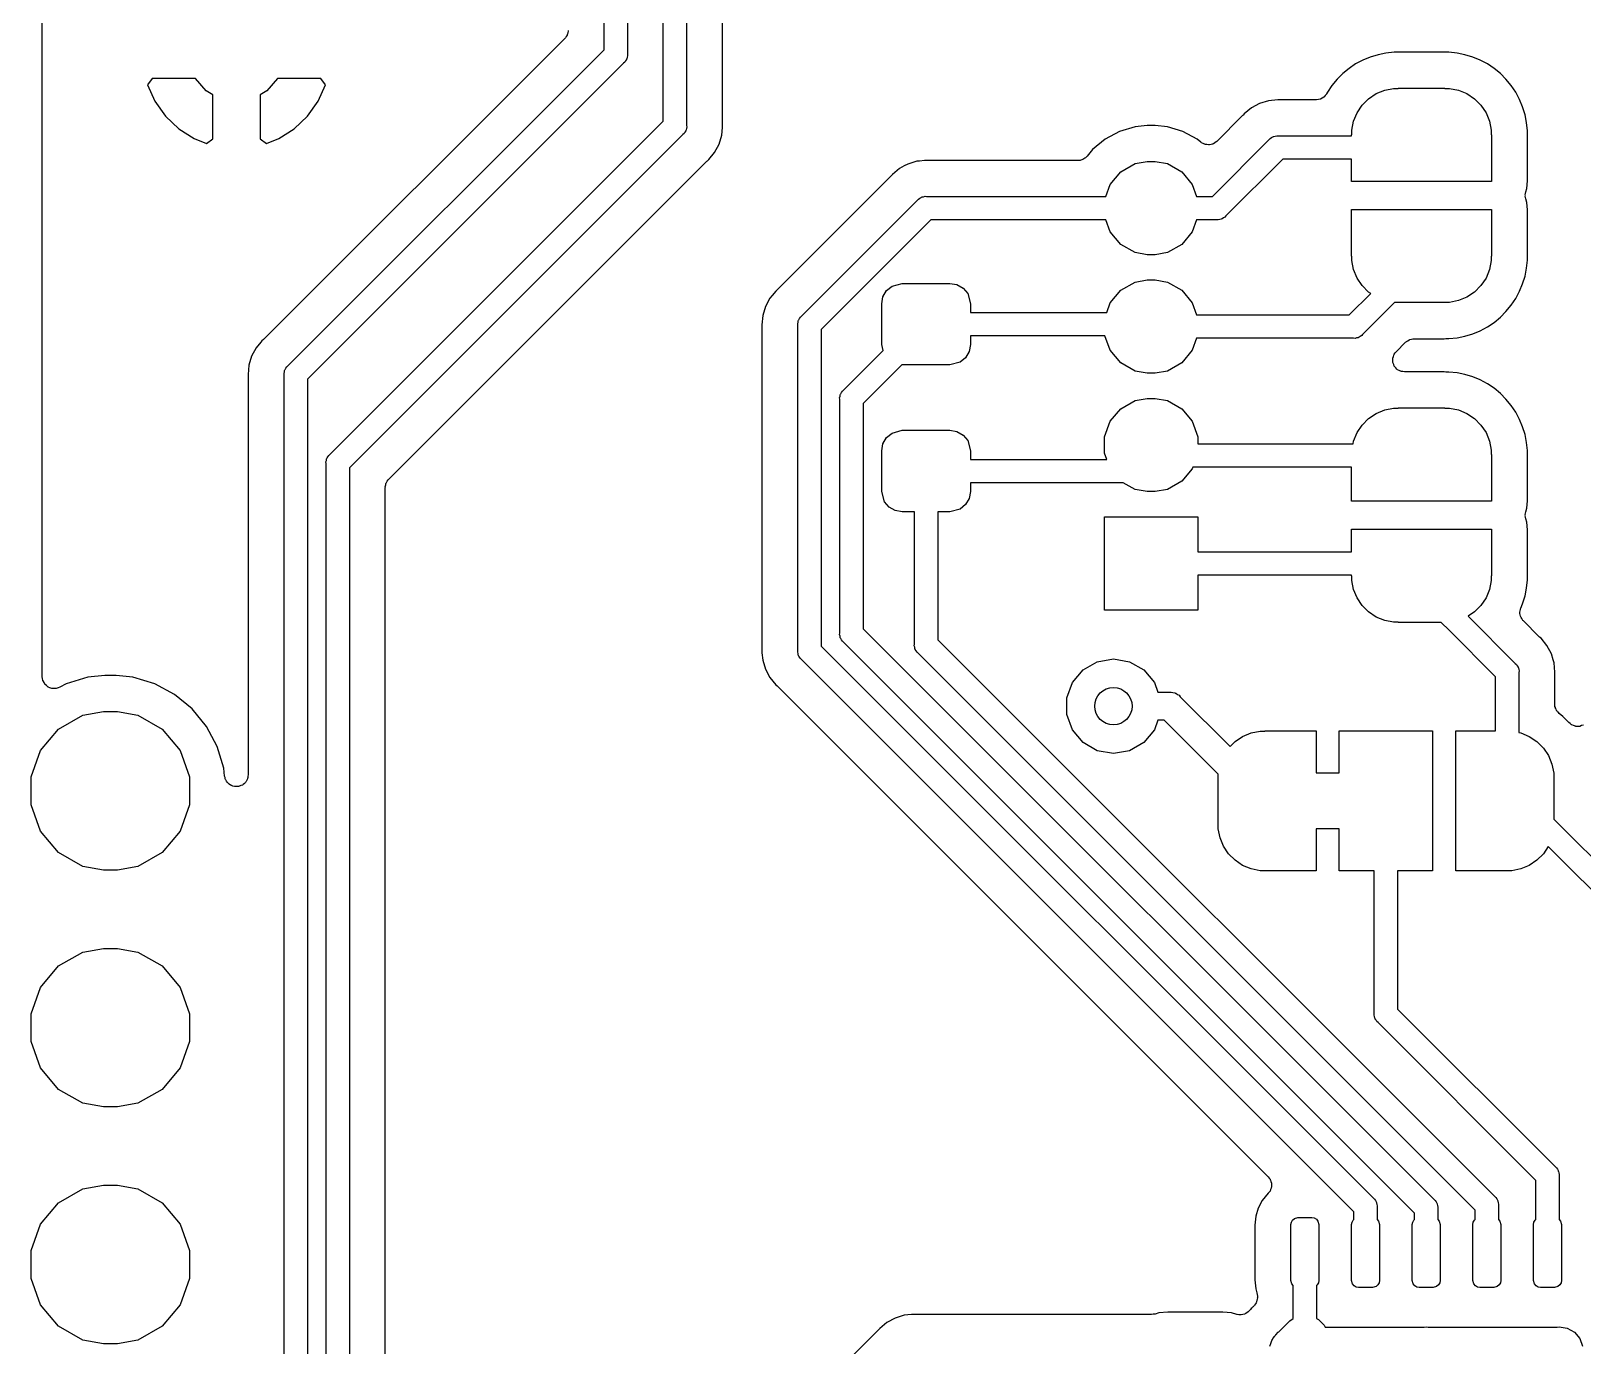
# Model space of a CAD drawing. Extents: x 10 to 287, y -200 to -10.
# Drawn here: x 113.37 to 130, y -88.77 to -74.68 of the extents above; entities that cross this region are included whole.
import ezdxf

# ---------------------------------------------------------------- set-up
doc = ezdxf.new("R2010")
doc.units = 0
doc.header["$MEASUREMENT"] = 0
doc.layers.add('BLACK', color=7, linetype='CONTINUOUS')

msp = doc.modelspace()

# ---------------------------------------------------------------- linework, layer by layer
at = {"layer": 'BLACK', "linetype": 'CONTINUOUS'}
for p, q in [((113.489, -81.6003), (113.489, -64.0432)), ((119.759, -66.614), (119.759, -74.9246)), ((119.509, -74.8782), (119.509, -66.7249)), ((120.394, -67.1078), (120.394, -75.688)), ((120.778, -75.6622), (120.778, -67.3194)), ((120.144, -75.6416), (120.144, -69.3529)), ((119.125, -74.6776), (119.12, -74.6937)), ((119.124, -74.6721), (119.125, -74.6776)), ((119.088, -74.7564), (115.867, -77.977)), ((119.091, -74.7518), (119.088, -74.7564)), ((119.095, -74.7482), (119.091, -74.7518)), ((119.104, -74.7338), (119.095, -74.7482)), ((119.113, -74.7202), (119.104, -74.7338)), ((119.115, -74.7148), (119.113, -74.7202)), ((119.117, -74.71), (119.115, -74.7148)), ((119.12, -74.6937), (119.117, -74.71)), ((116.12, -78.2668), (119.509, -74.8782)), ((119.74, -74.9972), (119.731, -75.0116)), ((119.749, -74.9836), (119.74, -74.9972)), ((119.75, -74.9782), (119.749, -74.9836)), ((119.753, -74.9734), (119.75, -74.9782)), ((119.756, -74.9571), (119.753, -74.9734)), ((119.76, -74.9411), (119.756, -74.9571)), ((119.759, -74.9246), (119.76, -74.9411)), ((127.642, -74.9886), (127.564, -75.0302)), ((127.721, -74.9559), (127.642, -74.9886)), ((127.806, -74.9303), (127.721, -74.9559)), ((127.889, -74.9136), (127.806, -74.9303)), ((127.977, -74.9049), (127.889, -74.9136)), ((127.996, -74.9049), (127.977, -74.9049)), ((128.002, -74.9038), (127.996, -74.9049)), ((128.008, -74.9043), (128.002, -74.9038)), ((128.026, -74.9025), (128.008, -74.9043)), ((128.514, -74.9025), (128.026, -74.9025)), ((128.532, -74.9043), (128.514, -74.9025)), ((128.538, -74.9038), (128.532, -74.9043)), ((128.544, -74.9049), (128.538, -74.9038)), ((128.563, -74.9049), (128.544, -74.9049)), ((128.651, -74.9136), (128.563, -74.9049)), ((128.734, -74.9303), (128.651, -74.9136)), ((128.819, -74.9559), (128.734, -74.9303)), ((128.898, -74.9886), (128.819, -74.9559)), ((128.976, -75.0302), (128.898, -74.9886)), ((119.719, -75.0222), (116.33, -78.4108)), ((119.731, -75.0116), (119.719, -75.0222)), ((127.425, -75.1336), (127.365, -75.1941)), ((127.493, -75.0777), (127.425, -75.1336)), ((127.564, -75.0302), (127.493, -75.0777)), ((129.047, -75.0777), (128.976, -75.0302)), ((129.115, -75.1336), (129.047, -75.0777)), ((129.175, -75.1941), (129.115, -75.1336)), ((114.667, -75.184), (114.617, -75.2537)), ((114.617, -75.2537), (114.694, -75.4272)), ((115.13, -75.184), (114.667, -75.184)), ((115.244, -75.3189), (115.13, -75.184)), ((115.316, -75.3607), (115.244, -75.3189)), ((115.896, -75.3189), (115.824, -75.3607)), ((116.01, -75.184), (115.896, -75.3189)), ((116.473, -75.184), (116.01, -75.184)), ((116.446, -75.4272), (116.523, -75.2537)), ((116.523, -75.2537), (116.473, -75.184)), ((127.261, -75.3334), (127.253, -75.349)), ((127.309, -75.2623), (127.261, -75.3334)), ((127.365, -75.1941), (127.309, -75.2623)), ((127.784, -75.348), (127.875, -75.3105)), ((127.875, -75.3105), (127.971, -75.2914)), ((127.971, -75.2914), (128.02, -75.2914)), ((128.02, -75.2914), (128.02, -75.289)), ((128.02, -75.289), (128.52, -75.289)), ((128.52, -75.289), (128.52, -75.2914)), ((128.52, -75.2914), (128.569, -75.2914)), ((128.569, -75.2914), (128.665, -75.3105)), ((128.665, -75.3105), (128.756, -75.348)), ((129.231, -75.2623), (129.175, -75.1941)), ((129.279, -75.3334), (129.231, -75.2623)), ((129.32, -75.4112), (129.279, -75.3334)), ((114.694, -75.4272), (114.808, -75.5886)), ((115.316, -75.8338), (115.316, -75.3607)), ((115.824, -75.3607), (115.824, -75.8338)), ((116.332, -75.5886), (116.446, -75.4272)), ((126.446, -75.4998), (126.369, -75.5634)), ((126.535, -75.4526), (126.446, -75.4998)), ((126.631, -75.4235), (126.535, -75.4526)), ((126.73, -75.4136), (126.631, -75.4235)), ((126.749, -75.4155), (126.73, -75.4136)), ((126.755, -75.415), (126.749, -75.4155)), ((126.762, -75.4161), (126.755, -75.415)), ((127.141, -75.4161), (126.762, -75.4161)), ((127.143, -75.4157), (127.141, -75.4161)), ((127.145, -75.416), (127.143, -75.4157)), ((127.165, -75.4119), (127.145, -75.416)), ((127.184, -75.4084), (127.165, -75.4119)), ((127.186, -75.4074), (127.184, -75.4084)), ((127.188, -75.407), (127.186, -75.4074)), ((127.205, -75.3964), (127.188, -75.407)), ((127.222, -75.3864), (127.205, -75.3964)), ((127.224, -75.3848), (127.222, -75.3864)), ((127.226, -75.3837), (127.224, -75.3848)), ((127.238, -75.3679), (127.226, -75.3837)), ((127.251, -75.3526), (127.238, -75.3679)), ((127.252, -75.3506), (127.251, -75.3526)), ((127.253, -75.349), (127.252, -75.3506)), ((127.579, -75.5533), (127.633, -75.4718)), ((127.633, -75.4718), (127.703, -75.4025)), ((127.703, -75.4025), (127.784, -75.348)), ((128.756, -75.348), (128.837, -75.4025)), ((128.837, -75.4025), (128.907, -75.4718)), ((128.907, -75.4718), (128.961, -75.5533)), ((129.353, -75.4902), (129.32, -75.4112)), ((129.379, -75.5746), (129.353, -75.4902)), ((114.808, -75.5886), (114.951, -75.7247)), ((116.189, -75.7247), (116.332, -75.5886)), ((116.57, -79.2152), (120.144, -75.6416)), ((120.779, -75.6684), (120.778, -75.6622)), ((120.779, -75.6746), (120.779, -75.6684)), ((120.78, -75.6934), (120.779, -75.6746)), ((126.348, -75.5873), (126.076, -75.8599)), ((126.352, -75.5821), (126.348, -75.5873)), ((126.357, -75.578), (126.352, -75.5821)), ((126.369, -75.5634), (126.357, -75.578)), ((127.522, -75.74), (127.542, -75.6439)), ((127.542, -75.6439), (127.579, -75.5533)), ((128.961, -75.5533), (128.998, -75.6439)), ((128.998, -75.6439), (129.018, -75.74)), ((129.395, -75.6585), (129.379, -75.5746)), ((129.404, -75.7462), (129.395, -75.6585)), ((114.951, -75.7247), (115.118, -75.8302)), ((115.118, -75.8302), (115.25, -75.881)), ((115.25, -75.881), (115.316, -75.8338)), ((115.824, -75.8338), (115.89, -75.881)), ((115.89, -75.881), (116.022, -75.8302)), ((116.022, -75.8302), (116.189, -75.7247)), ((120.354, -75.7857), (116.78, -79.3592)), ((120.366, -75.775), (120.354, -75.7857)), ((120.375, -75.7606), (120.366, -75.775)), ((120.384, -75.7471), (120.375, -75.7606)), ((120.385, -75.7417), (120.384, -75.7471)), ((120.388, -75.7368), (120.385, -75.7417)), ((120.391, -75.7205), (120.388, -75.7368)), ((120.395, -75.7045), (120.391, -75.7205)), ((120.394, -75.688), (120.395, -75.7045)), ((120.742, -75.8891), (120.771, -75.7932)), ((120.771, -75.7932), (120.779, -75.7122)), ((120.779, -75.7122), (120.78, -75.6934)), ((120.779, -75.7122), (120.779, -75.7122)), ((124.88, -75.8365), (124.745, -75.947)), ((125.033, -75.7544), (124.88, -75.8365)), ((125.2, -75.7039), (125.033, -75.7544)), ((125.33, -75.6911), (125.2, -75.7039)), ((125.417, -75.6911), (125.33, -75.6911)), ((125.547, -75.7039), (125.417, -75.6911)), ((125.713, -75.7544), (125.547, -75.7039)), ((125.867, -75.8365), (125.713, -75.7544)), ((125.905, -75.8682), (125.867, -75.8365)), ((126.029, -76.4501), (126.638, -75.8406)), ((126.638, -75.8406), (126.649, -75.8279)), ((126.649, -75.8279), (126.663, -75.8196)), ((126.663, -75.8196), (126.677, -75.8101)), ((126.677, -75.8101), (126.682, -75.8086)), ((126.682, -75.8086), (126.687, -75.8058)), ((126.687, -75.8058), (126.703, -75.803)), ((126.703, -75.803), (126.719, -75.7987)), ((126.719, -75.7987), (126.736, -75.8001)), ((126.736, -75.8001), (127.52, -75.8001)), ((127.52, -75.8001), (127.52, -75.789)), ((127.52, -75.789), (127.522, -75.789)), ((127.522, -75.789), (127.522, -75.74)), ((129.018, -75.74), (129.018, -75.789)), ((129.018, -75.789), (129.02, -75.789)), ((129.02, -75.789), (129.02, -76.289)), ((129.404, -75.7645), (129.404, -75.7462)), ((129.405, -75.7707), (129.404, -75.7645)), ((129.405, -75.777), (129.405, -75.7707)), ((129.406, -75.7952), (129.405, -75.777)), ((129.406, -76.2828), (129.406, -75.7952)), ((120.631, -76.0551), (120.694, -75.9776)), ((120.694, -75.9776), (120.742, -75.8891)), ((124.745, -75.947), (124.685, -76.0197)), ((125.91, -75.8706), (125.905, -75.8682)), ((125.913, -75.8741), (125.91, -75.8706)), ((125.929, -75.8814), (125.913, -75.8741)), ((125.944, -75.8899), (125.929, -75.8814)), ((125.949, -75.8907), (125.944, -75.8899)), ((125.953, -75.8927), (125.949, -75.8907)), ((125.97, -75.8942), (125.953, -75.8927)), ((125.987, -75.8971), (125.97, -75.8942)), ((125.992, -75.8962), (125.987, -75.8971)), ((125.997, -75.8966), (125.992, -75.8962)), ((126.014, -75.8921), (125.997, -75.8966)), ((126.031, -75.8889), (126.014, -75.8921)), ((126.035, -75.8864), (126.031, -75.8889)), ((126.04, -75.8852), (126.035, -75.8864)), ((126.054, -75.8753), (126.04, -75.8852)), ((126.069, -75.8665), (126.054, -75.8753)), ((126.072, -75.8627), (126.069, -75.8665)), ((126.076, -75.8599), (126.072, -75.8627)), ((117.201, -79.481), (120.607, -76.0754)), ((120.607, -76.0754), (120.612, -76.0718)), ((120.612, -76.0718), (120.616, -76.067)), ((120.616, -76.067), (120.631, -76.0551)), ((122.677, -76.1498), (122.599, -76.2134)), ((122.727, -76.1227), (122.677, -76.1498)), ((122.765, -76.1026), (122.727, -76.1227)), ((122.861, -76.0735), (122.765, -76.1026)), ((122.89, -76.0706), (122.861, -76.0735)), ((122.942, -76.0655), (122.89, -76.0706)), ((122.89, -76.0706), (122.89, -76.0706)), ((122.961, -76.0636), (122.942, -76.0655)), ((122.942, -76.0655), (122.942, -76.0655)), ((122.979, -76.0655), (122.961, -76.0636)), ((122.986, -76.065), (122.979, -76.0655)), ((122.992, -76.0661), (122.986, -76.065)), ((124.587, -76.0661), (122.992, -76.0661)), ((124.599, -76.0641), (124.587, -76.0661)), ((124.611, -76.0639), (124.599, -76.0641)), ((124.62, -76.0603), (124.611, -76.0639)), ((124.631, -76.0584), (124.62, -76.0603)), ((124.641, -76.0525), (124.631, -76.0584)), ((124.652, -76.0484), (124.641, -76.0525)), ((124.66, -76.0416), (124.652, -76.0484)), ((124.669, -76.0364), (124.66, -76.0416)), ((124.677, -76.0274), (124.669, -76.0364)), ((124.685, -76.0197), (124.677, -76.0274)), ((125.047, -76.1862), (125.2, -76.098)), ((125.2, -76.098), (125.329, -76.0751)), ((125.329, -76.0751), (125.417, -76.0751)), ((125.417, -76.0751), (125.547, -76.098)), ((125.547, -76.098), (125.7, -76.1862)), ((126.782, -76.0501), (126.173, -76.6596)), ((127.52, -76.0501), (126.782, -76.0501)), ((127.52, -76.289), (127.52, -76.0501)), ((122.579, -76.2373), (121.372, -77.4436)), ((122.582, -76.2321), (122.579, -76.2373)), ((122.587, -76.228), (122.582, -76.2321)), ((122.599, -76.2134), (122.587, -76.228)), ((124.887, -76.4501), (124.934, -76.3212)), ((124.934, -76.3212), (125.047, -76.1862)), ((125.7, -76.1862), (125.813, -76.3212)), ((125.813, -76.3212), (125.86, -76.4501)), ((129.02, -76.289), (127.52, -76.289)), ((129.398, -76.3643), (129.406, -76.2828)), ((121.626, -77.7334), (122.868, -76.4906)), ((122.868, -76.4906), (122.879, -76.4779)), ((122.879, -76.4779), (122.893, -76.4696)), ((122.893, -76.4696), (122.907, -76.4601)), ((122.907, -76.4601), (122.912, -76.4586)), ((122.912, -76.4586), (122.917, -76.4558)), ((122.917, -76.4558), (122.934, -76.453)), ((122.934, -76.453), (122.95, -76.4487)), ((122.95, -76.4487), (122.966, -76.4501)), ((122.966, -76.4501), (124.887, -76.4501)), ((125.86, -76.4501), (126.029, -76.4501)), ((129.382, -76.4321), (129.385, -76.4172)), ((129.383, -76.439), (129.382, -76.4321)), ((129.382, -76.4459), (129.383, -76.439)), ((129.385, -76.4608), (129.382, -76.4459)), ((129.385, -76.4172), (129.387, -76.4021)), ((129.387, -76.4759), (129.385, -76.4608)), ((129.387, -76.4021), (129.398, -76.3643)), ((129.398, -76.5137), (129.387, -76.4759)), ((126.162, -76.6723), (126.148, -76.6806)), ((126.173, -76.6596), (126.162, -76.6723)), ((127.52, -77.089), (127.52, -76.589)), ((127.52, -76.589), (129.02, -76.589)), ((129.02, -76.589), (129.02, -77.089)), ((129.406, -76.5952), (129.398, -76.5137)), ((129.406, -77.0828), (129.406, -76.5952)), ((123.012, -76.7001), (121.835, -77.8774)), ((124.887, -76.7001), (123.012, -76.7001)), ((124.934, -76.829), (124.887, -76.7001)), ((125.047, -76.964), (124.934, -76.829)), ((125.813, -76.829), (125.7, -76.964)), ((125.86, -76.7001), (125.813, -76.829)), ((126.075, -76.7001), (125.86, -76.7001)), ((126.091, -76.7015), (126.075, -76.7001)), ((126.107, -76.6973), (126.091, -76.7015)), ((126.124, -76.6944), (126.107, -76.6973)), ((126.129, -76.6916), (126.124, -76.6944)), ((126.134, -76.6901), (126.129, -76.6916)), ((126.148, -76.6806), (126.134, -76.6901)), ((125.2, -77.0522), (125.047, -76.964)), ((125.7, -76.964), (125.547, -77.0522)), ((125.329, -77.0751), (125.2, -77.0522)), ((125.417, -77.0751), (125.329, -77.0751)), ((125.547, -77.0522), (125.417, -77.0751)), ((127.522, -77.089), (127.52, -77.089)), ((127.522, -77.138), (127.522, -77.089)), ((127.542, -77.2341), (127.522, -77.138)), ((129.018, -77.138), (128.998, -77.2341)), ((129.02, -77.089), (129.018, -77.089)), ((129.018, -77.089), (129.018, -77.138)), ((129.395, -77.2195), (129.404, -77.1318)), ((129.404, -77.1135), (129.405, -77.1073)), ((129.404, -77.1318), (129.404, -77.1135)), ((129.405, -77.101), (129.406, -77.0828)), ((129.405, -77.1073), (129.405, -77.101)), ((127.579, -77.3247), (127.542, -77.2341)), ((127.633, -77.4062), (127.579, -77.3247)), ((128.961, -77.3247), (128.907, -77.4062)), ((128.998, -77.2341), (128.961, -77.3247)), ((129.353, -77.3878), (129.379, -77.3034)), ((129.379, -77.3034), (129.395, -77.2195)), ((121.349, -77.464), (121.31, -77.5112)), ((121.363, -77.452), (121.349, -77.464)), ((121.367, -77.4472), (121.363, -77.452)), ((121.372, -77.4436), (121.367, -77.4472)), ((122.498, -77.526), (122.536, -77.4602)), ((122.536, -77.4602), (122.595, -77.4114)), ((122.595, -77.4114), (122.704, -77.3821)), ((122.704, -77.3821), (123.216, -77.3821)), ((123.216, -77.3821), (123.291, -77.3953)), ((123.291, -77.3953), (123.357, -77.4333)), ((123.357, -77.4333), (123.406, -77.4915)), ((123.406, -77.4915), (123.435, -77.6009)), ((124.934, -77.5912), (125.047, -77.4562)), ((125.047, -77.4562), (125.2, -77.368)), ((125.2, -77.368), (125.329, -77.3451)), ((125.329, -77.3451), (125.417, -77.3451)), ((125.417, -77.3451), (125.547, -77.368)), ((125.547, -77.368), (125.7, -77.4562)), ((125.7, -77.4562), (125.813, -77.5912)), ((127.495, -77.7201), (127.725, -77.4904)), ((127.703, -77.4755), (127.633, -77.4062)), ((127.725, -77.4904), (127.703, -77.4755)), ((128.837, -77.4755), (128.756, -77.53)), ((128.907, -77.4062), (128.837, -77.4755)), ((129.279, -77.5446), (129.32, -77.4668)), ((129.32, -77.4668), (129.353, -77.3878)), ((121.238, -77.6299), (121.209, -77.7259)), ((121.285, -77.5415), (121.238, -77.6299)), ((121.31, -77.5112), (121.285, -77.5415)), ((121.31, -77.5112), (121.31, -77.5112)), ((122.485, -77.6009), (122.498, -77.526)), ((122.485, -78.0384), (122.485, -77.6009)), ((123.435, -77.6009), (123.435, -77.6946)), ((124.896, -77.6946), (124.934, -77.5912)), ((125.813, -77.5912), (125.86, -77.7201)), ((127.982, -77.5866), (127.639, -77.9296)), ((128.02, -77.5866), (127.982, -77.5866)), ((128.02, -77.589), (128.02, -77.5866)), ((128.52, -77.589), (128.02, -77.589)), ((128.569, -77.5866), (128.52, -77.5866)), ((128.52, -77.5866), (128.52, -77.589)), ((128.665, -77.5675), (128.569, -77.5866)), ((128.756, -77.53), (128.665, -77.5675)), ((129.175, -77.6839), (129.231, -77.6157)), ((129.231, -77.6157), (129.279, -77.5446)), ((121.209, -77.7259), (121.199, -77.8256)), ((121.199, -77.8256), (121.201, -77.8444)), ((121.584, -77.8146), (121.588, -77.7986)), ((121.585, -77.8311), (121.584, -77.8146)), ((121.585, -81.3181), (121.585, -77.8311)), ((121.588, -77.7986), (121.591, -77.7822)), ((121.591, -77.7822), (121.594, -77.7774)), ((121.594, -77.7774), (121.595, -77.772)), ((121.595, -77.772), (121.605, -77.7584)), ((121.605, -77.7584), (121.613, -77.744)), ((121.613, -77.744), (121.626, -77.7334)), ((123.435, -77.6946), (124.896, -77.6946)), ((125.86, -77.7201), (127.495, -77.7201)), ((128.976, -77.8478), (129.047, -77.8003)), ((129.047, -77.8003), (129.115, -77.7444)), ((129.115, -77.7444), (129.175, -77.6839)), ((115.843, -77.9973), (115.831, -78.0119)), ((115.858, -77.9854), (115.843, -77.9973)), ((115.862, -77.9806), (115.858, -77.9854)), ((115.867, -77.977), (115.862, -77.9806)), ((121.201, -77.8444), (121.2, -77.8507)), ((121.2, -77.8507), (121.201, -77.8569)), ((121.201, -77.8569), (121.201, -81.2924)), ((121.835, -77.8774), (121.835, -81.2718)), ((124.877, -77.9446), (123.435, -77.9446)), ((123.435, -77.9446), (123.435, -78.0384)), ((124.934, -78.099), (124.877, -77.9446)), ((125.86, -77.9701), (125.813, -78.099)), ((127.542, -77.9701), (125.86, -77.9701)), ((127.558, -77.9715), (127.542, -77.9701)), ((127.574, -77.9673), (127.558, -77.9715)), ((127.591, -77.9644), (127.574, -77.9673)), ((127.595, -77.9616), (127.591, -77.9644)), ((127.601, -77.9601), (127.595, -77.9616)), ((127.614, -77.9506), (127.601, -77.9601)), ((127.629, -77.9423), (127.614, -77.9506)), ((127.639, -77.9296), (127.629, -77.9423)), ((128.108, -78.0052), (128.122, -77.9969)), ((128.122, -77.9969), (128.136, -77.9874)), ((128.136, -77.9874), (128.141, -77.9859)), ((128.141, -77.9859), (128.146, -77.9831)), ((128.146, -77.9831), (128.162, -77.9803)), ((128.162, -77.9803), (128.178, -77.976)), ((128.178, -77.976), (128.184, -77.9764)), ((128.184, -77.9764), (128.189, -77.9755)), ((128.189, -77.9755), (128.514, -77.9755)), ((128.514, -77.9755), (128.532, -77.9737)), ((128.532, -77.9737), (128.538, -77.9742)), ((128.538, -77.9742), (128.544, -77.9731)), ((128.544, -77.9731), (128.563, -77.9731)), ((128.563, -77.9731), (128.651, -77.9644)), ((128.651, -77.9644), (128.734, -77.9477)), ((128.734, -77.9477), (128.819, -77.9221)), ((128.819, -77.9221), (128.898, -77.8894)), ((128.898, -77.8894), (128.976, -77.8478)), ((115.732, -78.1633), (115.703, -78.2592)), ((115.78, -78.0748), (115.732, -78.1633)), ((115.831, -78.0119), (115.78, -78.0748)), ((115.831, -78.0119), (115.831, -78.0119)), ((122.076, -78.5274), (122.502, -78.101)), ((122.502, -78.101), (122.485, -78.0384)), ((123.422, -78.1132), (123.384, -78.179)), ((123.435, -78.0384), (123.422, -78.1132)), ((125.047, -78.234), (124.934, -78.099)), ((125.813, -78.099), (125.7, -78.234)), ((127.962, -78.1825), (127.968, -78.1669)), ((127.968, -78.1669), (127.972, -78.1509)), ((127.972, -78.1509), (127.975, -78.1463)), ((127.975, -78.1463), (127.977, -78.141)), ((127.977, -78.141), (127.988, -78.1283)), ((127.988, -78.1283), (127.997, -78.1147)), ((127.997, -78.1147), (128.099, -78.0127)), ((128.099, -78.0127), (128.104, -78.0095)), ((128.104, -78.0095), (128.108, -78.0052)), ((115.703, -78.2592), (115.694, -78.359)), ((116.079, -78.3479), (116.083, -78.3319)), ((116.083, -78.3319), (116.086, -78.3156)), ((116.086, -78.3156), (116.089, -78.3108)), ((116.089, -78.3108), (116.09, -78.3054)), ((116.09, -78.3054), (116.099, -78.2918)), ((116.099, -78.2918), (116.108, -78.2774)), ((116.108, -78.2774), (116.12, -78.2668)), ((122.7, -78.2564), (122.285, -78.6714)), ((122.704, -78.2571), (122.7, -78.2564)), ((123.216, -78.2571), (122.704, -78.2571)), ((123.326, -78.2278), (123.216, -78.2571)), ((123.384, -78.179), (123.326, -78.2278)), ((125.2, -78.3222), (125.047, -78.234)), ((125.329, -78.3451), (125.2, -78.3222)), ((125.547, -78.3222), (125.417, -78.3451)), ((125.7, -78.234), (125.547, -78.3222)), ((127.961, -78.1935), (127.962, -78.1881)), ((127.962, -78.21), (127.961, -78.1935)), ((127.962, -78.1881), (127.962, -78.1825)), ((127.962, -78.2266), (127.962, -78.21)), ((127.964, -78.2318), (127.962, -78.2266)), ((127.965, -78.2374), (127.964, -78.2318)), ((127.972, -78.2524), (127.965, -78.2374)), ((127.977, -78.268), (127.972, -78.2524)), ((127.981, -78.2723), (127.977, -78.268)), ((127.983, -78.2774), (127.981, -78.2723)), ((127.995, -78.2891), (127.983, -78.2774)), ((128.006, -78.3018), (127.995, -78.2891)), ((128.01, -78.3046), (128.006, -78.3018)), ((128.014, -78.3086), (128.01, -78.3046)), ((128.029, -78.3156), (128.014, -78.3086)), ((128.044, -78.3239), (128.029, -78.3156)), ((128.049, -78.3248), (128.044, -78.3239)), ((128.054, -78.3272), (128.049, -78.3248)), ((128.071, -78.3286), (128.054, -78.3272)), ((128.087, -78.3315), (128.071, -78.3286)), ((128.514, -78.3315), (128.087, -78.3315)), ((128.532, -78.3333), (128.514, -78.3315)), ((128.538, -78.3328), (128.532, -78.3333)), ((128.544, -78.3339), (128.538, -78.3328)), ((128.563, -78.3339), (128.544, -78.3339)), ((128.651, -78.3426), (128.563, -78.3339)), ((115.694, -78.359), (115.695, -78.3778)), ((115.695, -78.3778), (115.695, -78.3841)), ((115.695, -78.3841), (115.696, -78.3902)), ((115.696, -78.3902), (115.696, -82.6512)), ((116.08, -78.3645), (116.079, -78.3479)), ((116.08, -96.2142), (116.08, -78.3645)), ((116.33, -78.4108), (116.33, -96.2606)), ((125.417, -78.3451), (125.329, -78.3451)), ((128.734, -78.3593), (128.651, -78.3426)), ((128.819, -78.3849), (128.734, -78.3593)), ((128.898, -78.4176), (128.819, -78.3849)), ((128.976, -78.4592), (128.898, -78.4176)), ((129.047, -78.5067), (128.976, -78.4592)), ((122.034, -78.6086), (122.038, -78.5925)), ((122.035, -78.6251), (122.034, -78.6086)), ((122.035, -81.1317), (122.035, -78.6251)), ((122.038, -78.5925), (122.041, -78.5762)), ((122.041, -78.5762), (122.044, -78.5714)), ((122.044, -78.5714), (122.045, -78.566)), ((122.045, -78.566), (122.055, -78.5524)), ((122.055, -78.5524), (122.063, -78.538)), ((122.063, -78.538), (122.076, -78.5274)), ((125.047, -78.7262), (125.2, -78.638)), ((125.2, -78.638), (125.329, -78.6151)), ((125.329, -78.6151), (125.417, -78.6151)), ((125.417, -78.6151), (125.547, -78.638)), ((125.547, -78.638), (125.7, -78.7262)), ((129.115, -78.5626), (129.047, -78.5067)), ((129.175, -78.6231), (129.115, -78.5626)), ((129.231, -78.6913), (129.175, -78.6231)), ((122.285, -78.6714), (122.285, -81.0854)), ((124.934, -78.8612), (125.047, -78.7262)), ((125.7, -78.7262), (125.813, -78.8612)), ((127.633, -78.9008), (127.703, -78.8315)), ((127.703, -78.8315), (127.784, -78.777)), ((127.784, -78.777), (127.875, -78.7395)), ((127.875, -78.7395), (127.971, -78.7204)), ((127.971, -78.7204), (128.02, -78.7204)), ((128.02, -78.7204), (128.02, -78.718)), ((128.02, -78.718), (128.52, -78.718)), ((128.52, -78.718), (128.52, -78.7204)), ((128.52, -78.7204), (128.569, -78.7204)), ((128.569, -78.7204), (128.665, -78.7395)), ((128.665, -78.7395), (128.756, -78.777)), ((128.756, -78.777), (128.837, -78.8315)), ((128.837, -78.8315), (128.907, -78.9008)), ((129.279, -78.7624), (129.231, -78.6913)), ((129.32, -78.8402), (129.279, -78.7624)), ((122.536, -79.0352), (122.595, -78.9864)), ((122.595, -78.9864), (122.704, -78.9571)), ((122.704, -78.9571), (123.216, -78.9571)), ((123.216, -78.9571), (123.291, -78.9703)), ((123.291, -78.9703), (123.357, -79.0083)), ((124.873, -79.0269), (124.934, -78.8612)), ((125.813, -78.8612), (125.873, -79.0269)), ((127.542, -79.0729), (127.579, -78.9823)), ((127.579, -78.9823), (127.633, -78.9008)), ((128.907, -78.9008), (128.961, -78.9823)), ((128.961, -78.9823), (128.998, -79.0729)), ((129.353, -78.9192), (129.32, -78.8402)), ((129.379, -79.0036), (129.353, -78.9192)), ((122.485, -79.1759), (122.498, -79.101)), ((122.498, -79.101), (122.536, -79.0352)), ((123.357, -79.0083), (123.406, -79.0665)), ((123.406, -79.0665), (123.435, -79.1759)), ((124.873, -79.2033), (124.873, -79.0269)), ((125.873, -79.0269), (125.873, -79.1021)), ((125.873, -79.1021), (127.536, -79.1021)), ((127.536, -79.1021), (127.542, -79.0729)), ((128.998, -79.0729), (129.018, -79.169)), ((129.395, -79.0875), (129.379, -79.0036)), ((129.404, -79.1752), (129.395, -79.0875)), ((116.529, -79.2963), (116.533, -79.2803)), ((116.53, -79.3129), (116.529, -79.2963)), ((116.53, -98.3042), (116.53, -79.3129)), ((116.533, -79.2803), (116.536, -79.264)), ((116.536, -79.264), (116.539, -79.2592)), ((116.539, -79.2592), (116.54, -79.2538)), ((116.54, -79.2538), (116.549, -79.2402)), ((116.549, -79.2402), (116.558, -79.2258)), ((116.558, -79.2258), (116.57, -79.2152)), ((122.485, -79.6134), (122.485, -79.1759)), ((123.435, -79.1759), (123.435, -79.2696)), ((123.435, -79.2696), (124.897, -79.2696)), ((124.897, -79.2696), (124.873, -79.2033)), ((129.018, -79.169), (129.018, -79.218)), ((129.018, -79.218), (129.02, -79.218)), ((129.02, -79.218), (129.02, -79.718)), ((129.404, -79.1936), (129.404, -79.1752)), ((129.405, -79.1997), (129.404, -79.1936)), ((129.405, -79.206), (129.405, -79.1997)), ((129.406, -79.2242), (129.405, -79.206)), ((129.406, -79.7118), (129.406, -79.2242)), ((116.78, -79.3592), (116.78, -98.3505)), ((117.185, -79.5036), (117.194, -79.4892)), ((117.194, -79.4892), (117.198, -79.4856)), ((117.198, -79.4856), (117.201, -79.481)), ((125.813, -79.369), (125.7, -79.504)), ((125.819, -79.3521), (125.813, -79.369)), ((127.52, -79.3521), (125.819, -79.3521)), ((127.52, -79.718), (127.52, -79.3521)), ((117.164, -79.5598), (117.169, -79.5437)), ((117.165, -79.5653), (117.164, -79.5598)), ((117.164, -79.5708), (117.165, -79.5653)), ((117.164, -92.5096), (117.164, -79.5708)), ((117.169, -79.5437), (117.172, -79.5274)), ((117.172, -79.5274), (117.174, -79.5226)), ((117.174, -79.5226), (117.176, -79.5172)), ((117.176, -79.5172), (117.185, -79.5036)), ((122.515, -79.7227), (122.485, -79.6134)), ((123.435, -79.6134), (123.422, -79.6882)), ((125.074, -79.5196), (123.435, -79.5196)), ((123.435, -79.5196), (123.435, -79.6134)), ((125.2, -79.5922), (125.074, -79.5196)), ((125.329, -79.6151), (125.2, -79.5922)), ((125.417, -79.6151), (125.329, -79.6151)), ((125.547, -79.5922), (125.417, -79.6151)), ((125.7, -79.504), (125.547, -79.5922)), ((122.563, -79.7809), (122.515, -79.7227)), ((122.629, -79.8189), (122.563, -79.7809)), ((122.704, -79.8321), (122.629, -79.8189)), ((122.835, -79.8321), (122.704, -79.8321)), ((122.835, -79.943), (122.835, -79.8321)), ((123.216, -79.8321), (123.085, -79.8321)), ((123.085, -79.8321), (123.085, -81.2034)), ((123.326, -79.8028), (123.216, -79.8321)), ((123.384, -79.754), (123.326, -79.8028)), ((123.422, -79.6882), (123.384, -79.754)), ((129.02, -79.718), (127.52, -79.718)), ((129.385, -79.8462), (129.387, -79.8311)), ((129.387, -79.8311), (129.398, -79.7933)), ((129.398, -79.7933), (129.406, -79.7118)), ((122.835, -81.2498), (122.835, -79.943)), ((122.835, -79.943), (122.835, -79.943)), ((124.873, -80.8851), (124.873, -79.8851)), ((124.873, -79.8851), (125.873, -79.8851)), ((125.873, -79.8851), (125.873, -80.2601)), ((129.382, -79.8611), (129.385, -79.8462)), ((129.383, -79.868), (129.382, -79.8611)), ((129.382, -79.8749), (129.383, -79.868)), ((129.385, -79.8898), (129.382, -79.8749)), ((129.387, -79.9049), (129.385, -79.8898)), ((129.398, -79.9427), (129.387, -79.9049)), ((129.406, -80.0242), (129.398, -79.9427)), ((127.52, -80.2601), (127.52, -80.018)), ((127.52, -80.018), (129.02, -80.018)), ((129.02, -80.018), (129.02, -80.518)), ((129.406, -80.5118), (129.406, -80.0242)), ((125.873, -80.2601), (127.52, -80.2601)), ((127.52, -80.5101), (125.873, -80.5101)), ((125.873, -80.5101), (125.873, -80.8851)), ((127.52, -80.518), (127.52, -80.5101)), ((127.522, -80.518), (127.52, -80.518)), ((127.522, -80.567), (127.522, -80.518)), ((127.542, -80.6631), (127.522, -80.567)), ((127.579, -80.7537), (127.542, -80.6631)), ((128.998, -80.6631), (128.961, -80.7537)), ((129.018, -80.567), (128.998, -80.6631)), ((129.02, -80.518), (129.018, -80.518)), ((129.018, -80.518), (129.018, -80.567)), ((129.379, -80.7324), (129.395, -80.6485)), ((129.395, -80.6485), (129.404, -80.5608)), ((129.404, -80.5425), (129.405, -80.5363)), ((129.404, -80.5608), (129.404, -80.5425)), ((129.405, -80.53), (129.406, -80.5118)), ((129.405, -80.5363), (129.405, -80.53)), ((127.633, -80.8352), (127.579, -80.7537)), ((128.961, -80.7537), (128.907, -80.8352)), ((129.334, -80.8631), (129.353, -80.8168)), ((129.353, -80.8168), (129.379, -80.7324)), ((125.873, -80.8851), (124.873, -80.8851)), ((127.703, -80.9045), (127.633, -80.8352)), ((127.784, -80.959), (127.703, -80.9045)), ((127.875, -80.9965), (127.784, -80.959)), ((127.971, -81.0156), (127.875, -80.9965)), ((128.837, -80.9045), (128.768, -80.9509)), ((128.768, -80.9509), (129.274, -81.4567)), ((128.907, -80.8352), (128.837, -80.9045)), ((129.324, -80.9062), (129.327, -80.8927)), ((129.325, -80.9145), (129.324, -80.9062)), ((129.325, -80.9228), (129.325, -80.9145)), ((129.328, -80.9362), (129.325, -80.9228)), ((129.327, -80.8927), (129.329, -80.8789)), ((129.33, -80.9499), (129.328, -80.9362)), ((129.329, -80.8789), (129.332, -80.8713)), ((129.334, -80.9573), (129.33, -80.9499)), ((129.332, -80.8713), (129.334, -80.8631)), ((129.336, -80.9654), (129.334, -80.9573)), ((129.344, -80.9768), (129.336, -80.9654)), ((129.351, -80.9891), (129.344, -80.9768)), ((129.357, -80.9947), (129.351, -80.9891)), ((129.361, -81.0015), (129.357, -80.9947)), ((122.034, -81.1483), (122.035, -81.1317)), ((122.038, -81.1643), (122.034, -81.1483)), ((122.285, -81.0854), (128.405, -87.2048)), ((128.02, -81.0156), (127.971, -81.0156)), ((128.02, -81.018), (128.02, -81.0156)), ((128.481, -81.018), (128.02, -81.018)), ((128.565, -81.1012), (128.481, -81.018)), ((129.064, -81.6007), (128.565, -81.1012)), ((128.565, -81.1012), (128.565, -81.1012)), ((129.527, -81.1669), (129.361, -81.0015)), ((121.201, -81.3048), (121.199, -81.3236)), ((121.199, -81.3236), (121.201, -81.3424)), ((121.201, -81.2924), (121.2, -81.2985)), ((121.2, -81.2985), (121.201, -81.3048)), ((121.584, -81.3347), (121.585, -81.3181)), ((121.835, -81.2718), (127.755, -87.1912)), ((122.041, -81.1806), (122.038, -81.1643)), ((122.044, -81.1854), (122.041, -81.1806)), ((122.045, -81.1908), (122.044, -81.1854)), ((122.055, -81.2044), (122.045, -81.1908)), ((122.063, -81.2188), (122.055, -81.2044)), ((122.076, -81.2294), (122.063, -81.2188)), ((128.195, -87.3488), (122.076, -81.2294)), ((122.834, -81.2663), (122.835, -81.2498)), ((122.838, -81.2823), (122.834, -81.2663)), ((122.841, -81.2986), (122.838, -81.2823)), ((122.844, -81.3035), (122.841, -81.2986)), ((122.845, -81.3088), (122.844, -81.3035)), ((122.855, -81.3224), (122.845, -81.3088)), ((122.863, -81.3368), (122.855, -81.3224)), ((123.085, -81.2034), (129.055, -87.1728)), ((129.532, -81.1705), (129.527, -81.1669)), ((129.536, -81.1753), (129.532, -81.1705)), ((129.551, -81.1872), (129.536, -81.1753)), ((129.614, -81.2647), (129.551, -81.1872)), ((129.662, -81.3532), (129.614, -81.2647)), ((121.201, -81.3424), (121.209, -81.4234)), ((121.209, -81.4234), (121.238, -81.5193)), ((121.588, -81.3507), (121.584, -81.3347)), ((121.591, -81.367), (121.588, -81.3507)), ((121.594, -81.3718), (121.591, -81.367)), ((121.595, -81.3772), (121.594, -81.3718)), ((121.605, -81.3908), (121.595, -81.3772)), ((121.613, -81.4052), (121.605, -81.3908)), ((121.626, -81.4158), (121.613, -81.4052)), ((127.545, -87.3352), (121.626, -81.4158)), ((122.876, -81.3475), (122.863, -81.3368)), ((128.845, -87.3168), (122.876, -81.3475)), ((124.642, -81.5261), (124.794, -81.4379)), ((124.794, -81.4379), (124.968, -81.4073)), ((124.968, -81.4073), (125.142, -81.4379)), ((125.142, -81.4379), (125.294, -81.5261)), ((129.274, -81.4567), (129.286, -81.4673)), ((129.286, -81.4673), (129.295, -81.4817)), ((129.295, -81.4817), (129.304, -81.4953)), ((129.304, -81.4953), (129.305, -81.5007)), ((129.681, -81.4168), (129.662, -81.3532)), ((129.691, -81.4491), (129.681, -81.4168)), ((129.681, -81.4168), (129.681, -81.4168)), ((129.7, -81.5489), (129.691, -81.4491)), ((113.492, -81.62), (113.489, -81.6003)), ((113.495, -81.6398), (113.492, -81.62)), ((113.496, -81.6416), (113.495, -81.6398)), ((113.497, -81.6437), (113.496, -81.6416)), ((113.507, -81.661), (113.497, -81.6437)), ((113.516, -81.6787), (113.507, -81.661)), ((113.976, -81.6055), (113.744, -81.676)), ((114.158, -81.5876), (113.976, -81.6055)), ((114.279, -81.5876), (114.158, -81.5876)), ((114.46, -81.6055), (114.279, -81.5876)), ((114.693, -81.676), (114.46, -81.6055)), ((121.238, -81.5193), (121.285, -81.6077)), ((121.285, -81.6077), (121.349, -81.6852)), ((124.468, -81.8268), (124.528, -81.6611)), ((124.528, -81.6611), (124.642, -81.5261)), ((125.294, -81.5261), (125.408, -81.6611)), ((125.408, -81.6611), (125.445, -81.765)), ((129.064, -82.181), (129.064, -81.6007)), ((129.305, -81.5007), (129.308, -81.5055)), ((129.308, -81.5055), (129.311, -81.5218)), ((129.311, -81.5218), (129.315, -81.5378)), ((129.315, -81.5378), (129.314, -81.5543)), ((129.314, -81.5543), (129.314, -82.1985)), ((129.698, -81.5801), (129.699, -81.574)), ((129.698, -81.8951), (129.698, -81.5801)), ((129.699, -81.5677), (129.7, -81.5489)), ((129.699, -81.574), (129.699, -81.5677)), ((113.518, -81.6801), (113.516, -81.6787)), ((113.519, -81.6819), (113.518, -81.6801)), ((113.534, -81.6948), (113.519, -81.6819)), ((113.549, -81.7081), (113.534, -81.6948)), ((113.551, -81.7089), (113.549, -81.7081)), ((113.552, -81.7102), (113.551, -81.7089)), ((113.571, -81.7171), (113.552, -81.7102)), ((113.59, -81.7245), (113.571, -81.7171)), ((113.592, -81.7246), (113.59, -81.7245)), ((113.594, -81.7253), (113.592, -81.7246)), ((113.614, -81.7253), (113.594, -81.7253)), ((113.634, -81.726), (113.614, -81.7253)), ((113.636, -81.7253), (113.634, -81.726)), ((113.638, -81.7253), (113.636, -81.7253)), ((113.657, -81.7185), (113.638, -81.7253)), ((113.676, -81.7123), (113.657, -81.7185)), ((113.744, -81.676), (113.676, -81.7123)), ((114.907, -81.7906), (114.693, -81.676)), ((115.095, -81.9448), (114.907, -81.7906)), ((121.349, -81.6852), (121.363, -81.6972)), ((121.363, -81.6972), (121.367, -81.702)), ((121.367, -81.702), (121.372, -81.7056)), ((121.372, -81.7056), (126.626, -86.9597)), ((124.468, -82.0032), (124.468, -81.8268)), ((125.445, -81.765), (125.566, -81.765)), ((125.566, -81.765), (125.586, -81.7633)), ((125.586, -81.7633), (125.605, -81.7684)), ((125.605, -81.7684), (125.625, -81.7719)), ((125.625, -81.7719), (125.631, -81.7752)), ((125.631, -81.7752), (125.637, -81.777)), ((125.637, -81.777), (125.654, -81.7884)), ((125.654, -81.7884), (125.671, -81.7983)), ((125.671, -81.7983), (125.684, -81.8136)), ((125.684, -81.8136), (126.218, -82.3481)), ((113.923, -82.0105), (114.144, -81.9716)), ((114.144, -81.9716), (114.293, -81.9716)), ((114.293, -81.9716), (114.513, -82.0105)), ((115.249, -82.1327), (115.095, -81.9448)), ((129.7, -81.9067), (129.698, -81.8951)), ((129.7, -81.9185), (129.7, -81.9067)), ((129.704, -81.9282), (129.7, -81.9185)), ((129.706, -81.9385), (129.704, -81.9282)), ((129.712, -81.9487), (129.706, -81.9385)), ((129.716, -81.9598), (129.712, -81.9487)), ((129.722, -81.9677), (129.716, -81.9598)), ((129.728, -81.9767), (129.722, -81.9677)), ((129.737, -81.9843), (129.728, -81.9767)), ((129.744, -81.9932), (129.737, -81.9843)), ((129.784, -82.0256), (129.744, -81.9932)), ((113.471, -82.39), (113.663, -82.1604)), ((113.663, -82.1604), (113.923, -82.0105)), ((114.513, -82.0105), (114.773, -82.1604)), ((114.773, -82.1604), (114.966, -82.39)), ((115.364, -82.3471), (115.249, -82.1327)), ((124.528, -82.1689), (124.468, -82.0032)), ((125.445, -82.065), (125.408, -82.1689)), ((125.511, -82.065), (125.445, -82.065)), ((126.091, -82.6455), (125.511, -82.065)), ((129.844, -82.0861), (129.784, -82.0256)), ((129.845, -82.0867), (129.844, -82.0861)), ((129.845, -82.0871), (129.845, -82.0867)), ((129.846, -82.0877), (129.845, -82.0871)), ((129.847, -82.0892), (129.846, -82.0877)), ((129.849, -82.0905), (129.847, -82.0892)), ((129.85, -82.0916), (129.849, -82.0905)), ((129.862, -82.1015), (129.85, -82.0916)), ((129.878, -82.1154), (129.862, -82.1015)), ((129.879, -82.1156), (129.878, -82.1154)), ((129.88, -82.1161), (129.879, -82.1156)), ((129.9, -82.1234), (129.88, -82.1161)), ((129.92, -82.1309), (129.9, -82.1234)), ((129.921, -82.1312), (129.92, -82.1309)), ((129.92, -82.1309), (129.92, -82.1309)), ((129.942, -82.1312), (129.921, -82.1312)), ((129.964, -82.1314), (129.942, -82.1312)), ((129.965, -82.1312), (129.964, -82.1312)), ((129.964, -82.1312), (129.964, -82.1314)), ((129.985, -82.1239), (129.965, -82.1312)), ((130.005, -82.1168), (129.985, -82.1239)), ((124.642, -82.3039), (124.528, -82.1689)), ((124.794, -82.3921), (124.642, -82.3039)), ((125.294, -82.3039), (125.142, -82.3921)), ((125.408, -82.1689), (125.294, -82.3039)), ((126.218, -82.3481), (126.272, -82.2945)), ((126.272, -82.2945), (126.353, -82.24)), ((126.353, -82.24), (126.444, -82.2025)), ((126.444, -82.2025), (126.54, -82.1834)), ((126.54, -82.1834), (126.589, -82.1834)), ((126.589, -82.1834), (126.589, -82.181)), ((126.589, -82.181), (127.139, -82.181)), ((127.139, -82.181), (127.139, -82.631)), ((127.389, -82.631), (127.389, -82.181)), ((127.389, -82.181), (128.389, -82.181)), ((128.389, -82.181), (128.389, -83.681)), ((128.639, -83.681), (128.639, -82.181)), ((128.639, -82.181), (129.064, -82.181)), ((129.314, -82.1985), (129.334, -82.2025)), ((129.334, -82.2025), (129.425, -82.24)), ((129.425, -82.24), (129.506, -82.2945)), ((129.506, -82.2945), (129.576, -82.3638)), ((113.368, -82.6717), (113.471, -82.39)), ((114.966, -82.39), (115.068, -82.6717)), ((115.434, -82.5797), (115.364, -82.3471)), ((124.968, -82.4227), (124.794, -82.3921)), ((125.142, -82.3921), (124.968, -82.4227)), ((129.576, -82.3638), (129.63, -82.4453)), ((129.63, -82.4453), (129.667, -82.5359)), ((115.443, -82.6636), (115.434, -82.5797)), ((115.696, -82.6512), (115.693, -82.6669)), ((126.091, -82.681), (126.091, -82.6455)), ((127.139, -82.631), (127.389, -82.631)), ((129.667, -82.5359), (129.687, -82.632)), ((129.687, -82.632), (129.687, -82.681)), ((113.368, -82.9715), (113.368, -82.6717)), ((115.068, -82.6717), (115.068, -82.9715)), ((115.447, -82.679), (115.443, -82.6636)), ((115.45, -82.6946), (115.447, -82.679)), ((115.453, -82.7001), (115.45, -82.6946)), ((115.454, -82.7061), (115.453, -82.7001)), ((115.464, -82.719), (115.454, -82.7061)), ((115.472, -82.7328), (115.464, -82.719)), ((115.477, -82.7369), (115.472, -82.7328)), ((115.48, -82.742), (115.477, -82.7369)), ((115.493, -82.7509), (115.48, -82.742)), ((115.506, -82.7612), (115.493, -82.7509)), ((115.511, -82.7633), (115.506, -82.7612)), ((115.517, -82.7669), (115.511, -82.7633)), ((115.532, -82.7708), (115.517, -82.7669)), ((115.547, -82.7763), (115.532, -82.7708)), ((115.553, -82.7763), (115.547, -82.7763)), ((115.559, -82.7778), (115.553, -82.7763)), ((115.575, -82.7763), (115.559, -82.7778)), ((115.591, -82.7763), (115.575, -82.7763)), ((115.597, -82.7741), (115.591, -82.7763)), ((115.603, -82.7735), (115.597, -82.7741)), ((115.618, -82.7666), (115.603, -82.7735)), ((115.633, -82.7612), (115.618, -82.7666)), ((115.637, -82.7571), (115.633, -82.7612)), ((115.643, -82.7544), (115.637, -82.7571)), ((115.654, -82.743), (115.643, -82.7544)), ((115.666, -82.7328), (115.654, -82.743)), ((115.669, -82.7274), (115.666, -82.7328)), ((115.674, -82.7229), (115.669, -82.7274)), ((115.68, -82.7084), (115.674, -82.7229)), ((115.688, -82.6946), (115.68, -82.7084)), ((115.689, -82.6884), (115.688, -82.6946)), ((115.692, -82.6827), (115.689, -82.6884)), ((115.693, -82.6669), (115.692, -82.6827)), ((126.089, -83.181), (126.089, -82.681)), ((126.089, -82.681), (126.091, -82.681)), ((129.687, -82.681), (129.689, -82.681)), ((129.689, -82.681), (129.689, -83.1272)), ((113.471, -83.2532), (113.368, -82.9715)), ((115.068, -82.9715), (114.966, -83.2532)), ((129.689, -83.1272), (130.88, -84.3178)), ((113.663, -83.4828), (113.471, -83.2532)), ((114.966, -83.2532), (114.773, -83.4828)), ((126.091, -83.181), (126.089, -83.181)), ((126.091, -83.23), (126.091, -83.181)), ((126.111, -83.3261), (126.091, -83.23)), ((126.148, -83.4167), (126.111, -83.3261)), ((127.389, -83.231), (127.139, -83.231)), ((127.139, -83.231), (127.139, -83.681)), ((127.389, -83.681), (127.389, -83.231)), ((113.923, -83.6327), (113.663, -83.4828)), ((114.773, -83.4828), (114.513, -83.6327)), ((126.202, -83.4982), (126.148, -83.4167)), ((129.628, -83.4197), (129.576, -83.4982)), ((130.67, -84.4618), (129.628, -83.4197)), ((114.144, -83.6716), (113.923, -83.6327)), ((114.513, -83.6327), (114.293, -83.6716)), ((126.272, -83.5675), (126.202, -83.4982)), ((126.353, -83.622), (126.272, -83.5675)), ((126.444, -83.6595), (126.353, -83.622)), ((129.425, -83.622), (129.334, -83.6595)), ((129.506, -83.5675), (129.425, -83.622)), ((129.576, -83.4982), (129.506, -83.5675)), ((114.293, -83.6716), (114.144, -83.6716)), ((126.54, -83.6786), (126.444, -83.6595)), ((126.589, -83.6786), (126.54, -83.6786)), ((126.589, -83.681), (126.589, -83.6786)), ((127.139, -83.681), (126.589, -83.681)), ((127.764, -83.681), (127.389, -83.681)), ((127.764, -85.2101), (127.764, -83.681)), ((128.389, -83.681), (128.014, -83.681)), ((128.014, -83.681), (128.014, -85.1638)), ((129.189, -83.681), (128.639, -83.681)), ((129.238, -83.6786), (129.189, -83.6786)), ((129.189, -83.6786), (129.189, -83.681)), ((129.334, -83.6595), (129.238, -83.6786)), ((113.663, -84.7004), (113.923, -84.5505)), ((113.923, -84.5505), (114.144, -84.5116)), ((114.144, -84.5116), (114.293, -84.5116)), ((114.293, -84.5116), (114.513, -84.5505)), ((114.513, -84.5505), (114.773, -84.7004)), ((113.471, -84.93), (113.663, -84.7004)), ((114.773, -84.7004), (114.966, -84.93)), ((113.368, -85.2117), (113.471, -84.93)), ((114.966, -84.93), (115.068, -85.2117)), ((113.368, -85.5115), (113.368, -85.2117)), ((115.068, -85.2117), (115.068, -85.5115)), ((127.763, -85.2267), (127.764, -85.2101)), ((127.767, -85.2427), (127.763, -85.2267)), ((127.77, -85.259), (127.767, -85.2427)), ((127.773, -85.2638), (127.77, -85.259)), ((127.774, -85.2692), (127.773, -85.2638)), ((127.783, -85.2828), (127.774, -85.2692)), ((127.792, -85.2972), (127.783, -85.2828)), ((127.804, -85.3078), (127.792, -85.2972)), ((129.495, -86.9984), (127.804, -85.3078)), ((128.014, -85.1638), (129.705, -86.8543)), ((113.471, -85.7932), (113.368, -85.5115)), ((115.068, -85.5115), (114.966, -85.7932)), ((113.663, -86.0228), (113.471, -85.7932)), ((114.966, -85.7932), (114.773, -86.0228)), ((113.923, -86.1727), (113.663, -86.0228)), ((114.773, -86.0228), (114.513, -86.1727)), ((114.144, -86.2116), (113.923, -86.1727)), ((114.293, -86.2116), (114.144, -86.2116)), ((114.513, -86.1727), (114.293, -86.2116)), ((126.626, -86.9597), (126.636, -86.9738)), ((126.636, -86.9738), (126.647, -86.9872)), ((129.705, -86.8543), (129.717, -86.865)), ((129.717, -86.865), (129.726, -86.8794)), ((129.726, -86.8794), (129.735, -86.8929)), ((129.735, -86.8929), (129.736, -86.8983)), ((129.736, -86.8983), (129.739, -86.9032)), ((129.739, -86.9032), (129.742, -86.9195)), ((129.742, -86.9195), (129.746, -86.9355)), ((129.746, -86.9355), (129.745, -86.952)), ((129.745, -86.952), (129.745, -87.4167)), ((113.663, -87.2404), (113.923, -87.0905)), ((113.923, -87.0905), (114.144, -87.0516)), ((114.144, -87.0516), (114.293, -87.0516)), ((114.293, -87.0516), (114.513, -87.0905)), ((114.513, -87.0905), (114.773, -87.2404)), ((126.627, -87.1365), (126.562, -87.216)), ((126.628, -87.1346), (126.627, -87.1358)), ((126.627, -87.1358), (126.627, -87.1365)), ((126.641, -87.1224), (126.628, -87.1346)), ((126.643, -87.1179), (126.641, -87.1224)), ((126.646, -87.1142), (126.643, -87.1179)), ((126.652, -87.098), (126.646, -87.1142)), ((126.647, -86.9872), (126.649, -86.9918)), ((126.649, -86.9918), (126.652, -86.9958)), ((126.652, -86.9958), (126.656, -87.0125)), ((126.659, -87.0824), (126.652, -87.098)), ((126.656, -87.0125), (126.662, -87.0288)), ((126.66, -87.0775), (126.659, -87.0824)), ((126.661, -87.0729), (126.66, -87.0775)), ((126.662, -87.0556), (126.661, -87.0729)), ((126.662, -87.0288), (126.662, -87.0337)), ((126.662, -87.0337), (126.663, -87.0384)), ((126.663, -87.0384), (126.662, -87.0556)), ((129.495, -87.2861), (129.495, -86.9984)), ((113.471, -87.47), (113.663, -87.2404)), ((114.773, -87.2404), (114.966, -87.47)), ((126.519, -87.2956), (126.493, -87.3821)), ((126.562, -87.216), (126.519, -87.2956)), ((127.755, -87.1912), (127.767, -87.2018)), ((127.767, -87.2018), (127.776, -87.2162)), ((127.776, -87.2162), (127.785, -87.2298)), ((127.785, -87.2298), (127.786, -87.2352)), ((127.786, -87.2352), (127.789, -87.24)), ((127.789, -87.24), (127.792, -87.2563)), ((127.792, -87.2563), (127.796, -87.2723)), ((127.796, -87.2723), (127.795, -87.2889)), ((127.795, -87.2889), (127.795, -87.4167)), ((128.405, -87.2048), (128.417, -87.2154)), ((128.417, -87.2154), (128.426, -87.2298)), ((128.426, -87.2298), (128.435, -87.2434)), ((128.435, -87.2434), (128.436, -87.2487)), ((128.436, -87.2487), (128.439, -87.2536)), ((128.439, -87.2536), (128.442, -87.2699)), ((128.442, -87.2699), (128.446, -87.2859)), ((128.446, -87.2859), (128.445, -87.3024)), ((128.445, -87.3024), (128.445, -87.4167)), ((128.845, -87.4175), (128.845, -87.3168)), ((129.055, -87.1728), (129.067, -87.1834)), ((129.067, -87.1834), (129.076, -87.1978)), ((129.076, -87.1978), (129.085, -87.2114)), ((129.085, -87.2114), (129.086, -87.2168)), ((129.086, -87.2168), (129.089, -87.2216)), ((129.089, -87.2216), (129.092, -87.2379)), ((129.092, -87.2379), (129.096, -87.2539)), ((129.096, -87.2539), (129.095, -87.2704)), ((129.095, -87.2704), (129.095, -87.4167)), ((129.495, -87.4175), (129.495, -87.2861)), ((129.495, -87.2861), (129.495, -87.2861)), ((113.368, -87.7517), (113.471, -87.47)), ((114.966, -87.47), (115.068, -87.7517)), ((126.493, -87.3821), (126.484, -87.4782)), ((126.484, -87.4782), (126.484, -88.0658)), ((126.87, -87.472), (126.875, -87.4463)), ((126.87, -88.072), (126.87, -87.472)), ((126.875, -87.4463), (126.888, -87.4238)), ((126.888, -87.4238), (126.907, -87.407)), ((126.907, -87.407), (126.945, -87.397)), ((126.945, -87.397), (127.095, -87.397)), ((127.095, -87.397), (127.121, -87.4015)), ((127.121, -87.4015), (127.143, -87.4145)), ((127.143, -87.4145), (127.16, -87.4345)), ((127.16, -87.4345), (127.17, -87.472)), ((127.17, -87.472), (127.17, -88.072)), ((127.52, -87.472), (127.525, -87.4463)), ((127.52, -88.072), (127.52, -87.472)), ((127.525, -87.4463), (127.538, -87.4238)), ((127.538, -87.4238), (127.545, -87.4175)), ((127.545, -87.4175), (127.545, -87.3352)), ((127.795, -87.4167), (127.81, -87.4345)), ((127.81, -87.4345), (127.82, -87.472)), ((127.82, -87.472), (127.82, -88.072)), ((128.17, -87.472), (128.175, -87.4463)), ((128.17, -88.072), (128.17, -87.472)), ((128.175, -87.4463), (128.188, -87.4238)), ((128.188, -87.4238), (128.195, -87.4175)), ((128.195, -87.4175), (128.195, -87.3488)), ((128.445, -87.4167), (128.46, -87.4345)), ((128.46, -87.4345), (128.47, -87.472)), ((128.47, -87.472), (128.47, -88.072)), ((128.82, -87.472), (128.825, -87.4463)), ((128.82, -88.072), (128.82, -87.472)), ((128.825, -87.4463), (128.838, -87.4238)), ((128.838, -87.4238), (128.845, -87.4175)), ((129.095, -87.4167), (129.11, -87.4345)), ((129.11, -87.4345), (129.12, -87.472)), ((129.12, -87.472), (129.12, -88.072)), ((129.47, -87.472), (129.475, -87.4463)), ((129.47, -88.072), (129.47, -87.472)), ((129.475, -87.4463), (129.488, -87.4238)), ((129.488, -87.4238), (129.495, -87.4175)), ((129.745, -87.4167), (129.76, -87.4345)), ((129.76, -87.4345), (129.77, -87.472)), ((129.77, -87.472), (129.77, -88.072)), ((113.368, -88.0515), (113.368, -87.7517)), ((115.068, -87.7517), (115.068, -88.0515)), ((113.471, -88.3332), (113.368, -88.0515)), ((115.068, -88.0515), (114.966, -88.3332)), ((126.484, -88.0658), (126.493, -88.1619)), ((126.88, -88.1095), (126.87, -88.072)), ((126.895, -88.1273), (126.88, -88.1095)), ((126.895, -88.4793), (126.895, -88.1273)), ((127.152, -88.1202), (127.145, -88.1265)), ((127.145, -88.1265), (127.145, -88.4794)), ((127.165, -88.0977), (127.152, -88.1202)), ((127.17, -88.072), (127.165, -88.0977)), ((127.53, -88.1095), (127.52, -88.072)), ((127.547, -88.1295), (127.53, -88.1095)), ((127.569, -88.1425), (127.547, -88.1295)), ((127.595, -88.147), (127.569, -88.1425)), ((127.745, -88.147), (127.595, -88.147)), ((127.782, -88.137), (127.745, -88.147)), ((127.802, -88.1202), (127.782, -88.137)), ((127.815, -88.0977), (127.802, -88.1202)), ((127.82, -88.072), (127.815, -88.0977)), ((128.18, -88.1095), (128.17, -88.072)), ((128.197, -88.1295), (128.18, -88.1095)), ((128.219, -88.1425), (128.197, -88.1295)), ((128.245, -88.147), (128.219, -88.1425)), ((128.395, -88.147), (128.245, -88.147)), ((128.432, -88.137), (128.395, -88.147)), ((128.452, -88.1202), (128.432, -88.137)), ((128.465, -88.0977), (128.452, -88.1202)), ((128.47, -88.072), (128.465, -88.0977)), ((128.83, -88.1095), (128.82, -88.072)), ((128.847, -88.1295), (128.83, -88.1095)), ((128.869, -88.1425), (128.847, -88.1295)), ((128.895, -88.147), (128.869, -88.1425)), ((129.045, -88.147), (128.895, -88.147)), ((129.082, -88.137), (129.045, -88.147)), ((129.102, -88.1202), (129.082, -88.137)), ((129.115, -88.0977), (129.102, -88.1202)), ((129.12, -88.072), (129.115, -88.0977)), ((129.48, -88.1095), (129.47, -88.072)), ((129.497, -88.1295), (129.48, -88.1095)), ((129.519, -88.1425), (129.497, -88.1295)), ((129.545, -88.147), (129.519, -88.1425)), ((129.695, -88.147), (129.545, -88.147)), ((129.732, -88.137), (129.695, -88.147)), ((129.752, -88.1202), (129.732, -88.137)), ((129.765, -88.0977), (129.752, -88.1202)), ((129.77, -88.072), (129.765, -88.0977)), ((126.499, -88.3105), (126.49, -88.324)), ((126.493, -88.1619), (126.506, -88.2032)), ((126.501, -88.3051), (126.499, -88.3105)), ((126.503, -88.3002), (126.501, -88.3051)), ((126.506, -88.2839), (126.503, -88.3002)), ((126.506, -88.2032), (126.508, -88.2217)), ((126.511, -88.2679), (126.506, -88.2839)), ((126.508, -88.2217), (126.511, -88.2401)), ((126.511, -88.2568), (126.51, -88.2623)), ((126.51, -88.2623), (126.511, -88.2679)), ((126.511, -88.2401), (126.511, -88.2568)), ((113.663, -88.5628), (113.471, -88.3332)), ((114.966, -88.3332), (114.773, -88.5628)), ((122.628, -88.4745), (122.54, -88.5217)), ((122.724, -88.4454), (122.628, -88.4745)), ((122.805, -88.4374), (122.724, -88.4454)), ((122.824, -88.4355), (122.805, -88.4374)), ((122.843, -88.4374), (122.824, -88.4355)), ((122.849, -88.4369), (122.843, -88.4374)), ((122.855, -88.438), (122.849, -88.4369)), ((125.377, -88.438), (122.855, -88.438)), ((125.395, -88.4348), (125.377, -88.438)), ((125.414, -88.4325), (125.395, -88.4348)), ((125.455, -88.42), (125.414, -88.4325)), ((125.551, -88.4105), (125.455, -88.42)), ((126.139, -88.4105), (125.551, -88.4105)), ((126.235, -88.42), (126.139, -88.4105)), ((126.289, -88.4364), (126.235, -88.42)), ((126.291, -88.4367), (126.289, -88.4364)), ((126.293, -88.4376), (126.291, -88.4367)), ((126.313, -88.4393), (126.293, -88.4376)), ((126.333, -88.4417), (126.313, -88.4393)), ((126.335, -88.4412), (126.333, -88.4417)), ((126.337, -88.4414), (126.335, -88.4412)), ((126.356, -88.4362), (126.337, -88.4414)), ((126.376, -88.4317), (126.356, -88.4362)), ((126.378, -88.4305), (126.376, -88.4317)), ((126.38, -88.43), (126.378, -88.4305)), ((126.396, -88.4185), (126.38, -88.43)), ((126.413, -88.4076), (126.396, -88.4185)), ((126.414, -88.4059), (126.413, -88.4076)), ((126.416, -88.4047), (126.414, -88.4059)), ((126.429, -88.3914), (126.416, -88.4047)), ((126.433, -88.3863), (126.429, -88.3914)), ((126.437, -88.3822), (126.433, -88.3863)), ((126.445, -88.3724), (126.437, -88.3822)), ((126.455, -88.3643), (126.445, -88.3724)), ((126.459, -88.3595), (126.455, -88.3643)), ((126.464, -88.3559), (126.459, -88.3595)), ((126.474, -88.3466), (126.464, -88.3559)), ((126.477, -88.342), (126.474, -88.3466)), ((126.481, -88.3384), (126.477, -88.342)), ((126.49, -88.324), (126.481, -88.3384)), ((126.859, -88.5048), (126.895, -88.4793)), ((127.145, -88.4794), (127.166, -88.4891)), ((113.923, -88.7127), (113.663, -88.5628)), ((114.773, -88.5628), (114.513, -88.7127)), ((122.442, -88.6092), (120.452, -90.5992)), ((122.446, -88.604), (122.442, -88.6092)), ((122.451, -88.5999), (122.446, -88.604)), ((122.463, -88.5853), (122.451, -88.5999)), ((122.54, -88.5217), (122.463, -88.5853)), ((126.71, -88.653), (126.732, -88.6275)), ((126.732, -88.6275), (126.741, -88.6219)), ((126.741, -88.6219), (126.859, -88.5048)), ((127.166, -88.4891), (127.228, -88.5514)), ((127.228, -88.5514), (127.238, -88.572)), ((127.238, -88.572), (128.298, -88.572)), ((128.298, -88.572), (128.32, -88.5681)), ((128.32, -88.5681), (128.342, -88.572)), ((128.342, -88.572), (129.723, -88.572)), ((129.723, -88.572), (129.745, -88.5681)), ((129.745, -88.5681), (129.832, -88.5835)), ((129.832, -88.5835), (129.908, -88.6275)), ((129.908, -88.6275), (129.965, -88.6951)), ((114.144, -88.7516), (113.923, -88.7127)), ((114.293, -88.7516), (114.144, -88.7516)), ((114.513, -88.7127), (114.293, -88.7516)), ((126.645, -88.7779), (126.656, -88.7467)), ((126.656, -88.7467), (126.665, -88.7147)), ((126.665, -88.7147), (126.671, -88.7056)), ((126.671, -88.7056), (126.675, -88.6951)), ((126.675, -88.6951), (126.696, -88.6696)), ((126.696, -88.6696), (126.703, -88.6607)), ((126.703, -88.6607), (126.71, -88.653)), ((129.965, -88.6951), (129.995, -88.7779))]:
    msp.add_line(p, q, dxfattribs=at)
at = {"layer": 'BLACK'}
msp.add_circle((124.968, -81.915), 0.2, dxfattribs=at)

doc.saveas('drawing.dxf')
